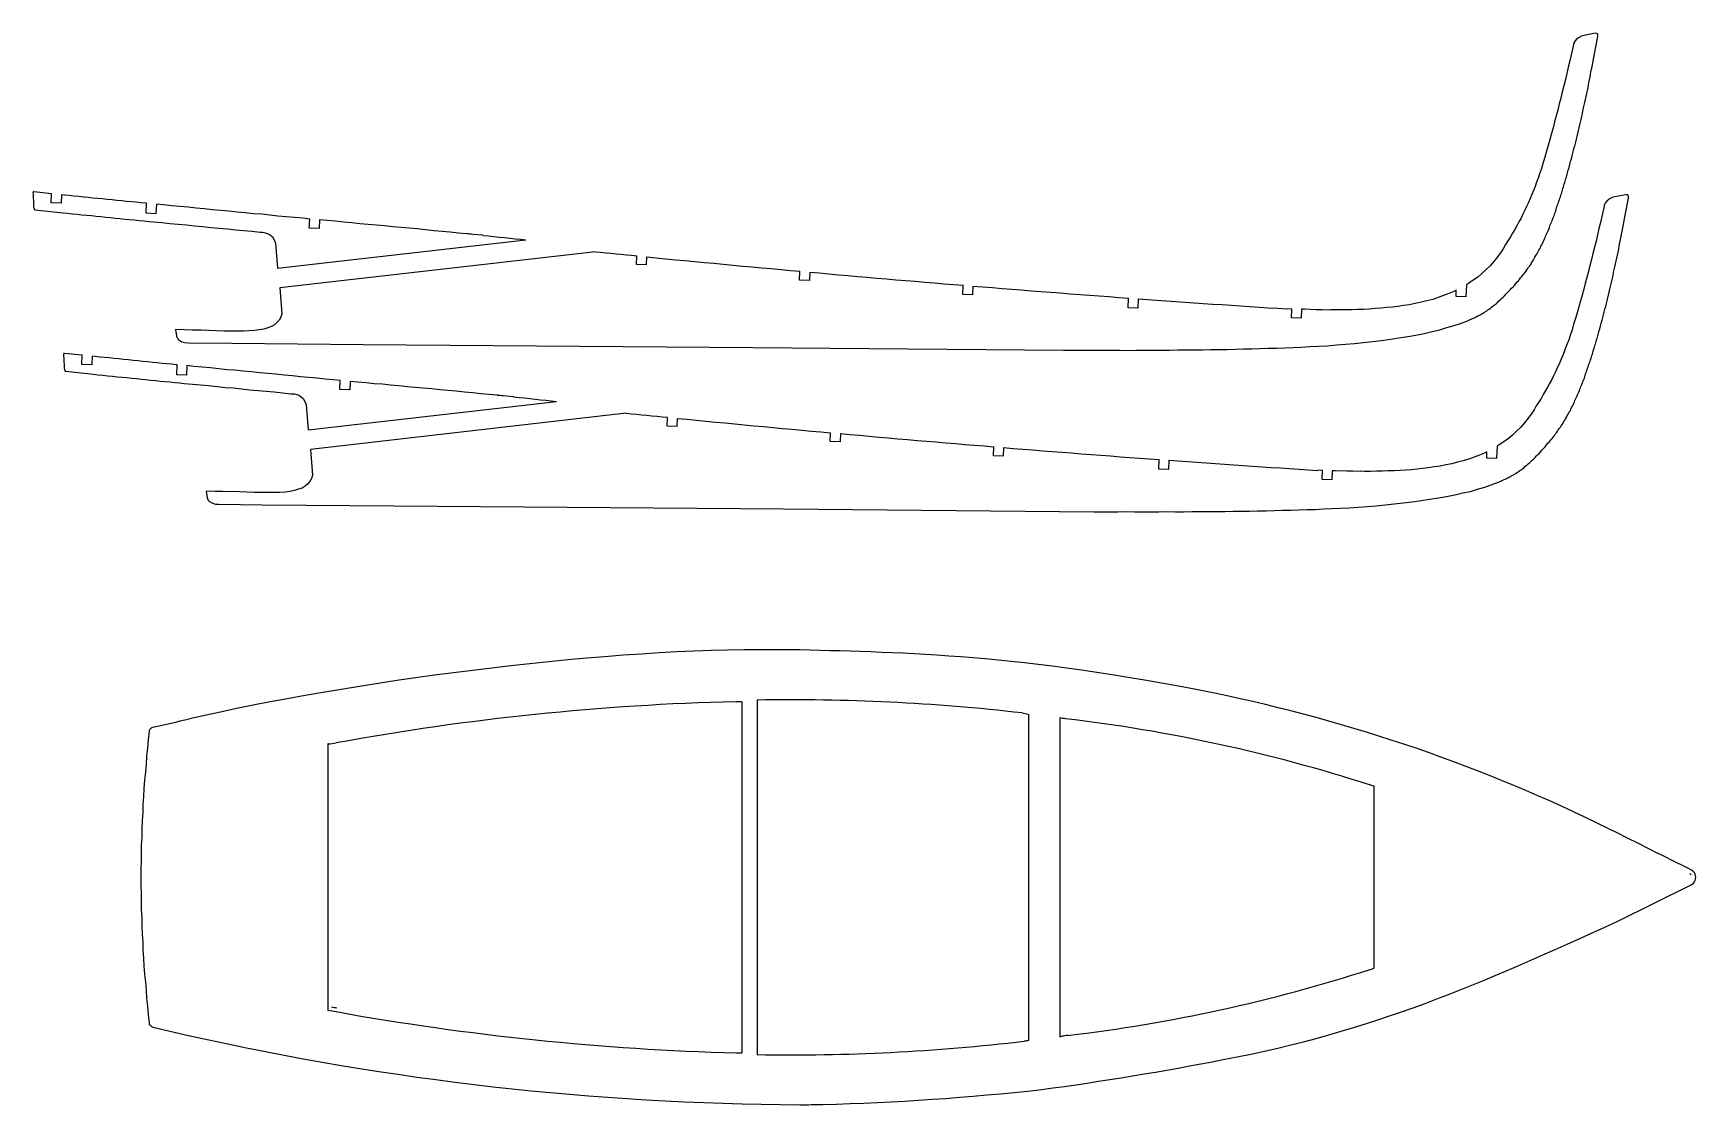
# Model space of a CAD drawing. Header units: inches. Extents: x 0.5 to 20.4, y 0.3 to 13.2.
import ezdxf

# ---------------------------------------------------------------- set-up
doc = ezdxf.new("R2010")
doc.units = ezdxf.units.IN
doc.header["$MEASUREMENT"] = 0

msp = doc.modelspace()

# ---------------------------------------------------------------- linework, layer by layer
for p, q in [((8.96, 5.159), (8.96, 0.951)), ((9.146, 5.179), (9.146, 0.929))]:
    msp.add_line(p, q)
at = {"color": 7, "lineweight": -3, "true_color": 0xffffff}
for points in [[(7.207, 10.549), (3.422, 10.118), (3.447, 9.807), (3.436, 9.767), (3.414, 9.731), (3.389, 9.702), (3.358, 9.676), (3.323, 9.654), (3.278, 9.639), (3.231, 9.624), (3.176, 9.613), (3.118, 9.605), (3.054, 9.601), (2.987, 9.6), (2.912, 9.6), (2.835, 9.6), (2.754, 9.6), (2.481, 9.611), (2.44, 9.609), (2.373, 9.612), (2.282, 9.613), (2.174, 9.617), (2.174, 9.61), (2.176, 9.593), (2.184, 9.543), (2.19, 9.522), (2.203, 9.505), (2.206, 9.498), (2.223, 9.487), (2.249, 9.472), (2.282, 9.461), (2.323, 9.459), (2.846, 9.454), (4.421, 9.439), (9.093, 9.404), (12.817, 9.37), (12.905, 9.37), (13.003, 9.369), (13.1, 9.369), (13.202, 9.371), (13.3, 9.37), (13.397, 9.37), (13.495, 9.369), (13.593, 9.368), (13.694, 9.371), (13.792, 9.37), (13.89, 9.369), (13.988, 9.372), (14.089, 9.371), (14.187, 9.374), (14.285, 9.373), (14.383, 9.373), (14.484, 9.375), (14.582, 9.378), (14.68, 9.377), (14.778, 9.38), (14.879, 9.382), (14.977, 9.385), (15.075, 9.388), (15.173, 9.39), (15.271, 9.393), (15.373, 9.396), (15.471, 9.398), (15.569, 9.404), (15.667, 9.407), (15.772, 9.413), (15.876, 9.418), (15.981, 9.424), (16.09, 9.433), (16.198, 9.442), (16.306, 9.451), (16.415, 9.463), (16.523, 9.476), (16.628, 9.488), (16.737, 9.504), (16.839, 9.52), (16.944, 9.536), (17.043, 9.552), (17.141, 9.572), (17.237, 9.595), (17.329, 9.614), (17.414, 9.641), (17.5, 9.665), (17.578, 9.692), (17.654, 9.719), (17.667, 9.725), (17.678, 9.732), (17.692, 9.738), (17.705, 9.744), (17.719, 9.75), (17.733, 9.756), (17.747, 9.762), (17.76, 9.769), (17.774, 9.775), (17.785, 9.781), (17.798, 9.787), (17.812, 9.793), (17.826, 9.803), (17.84, 9.809), (17.854, 9.819), (17.867, 9.825), (17.878, 9.835), (17.892, 9.844), (17.906, 9.854), (17.92, 9.863), (17.937, 9.873), (17.954, 9.889), (17.972, 9.902), (17.986, 9.914), (18.003, 9.927), (18.021, 9.943), (18.038, 9.96), (18.052, 9.972), (18.07, 9.989), (18.087, 10.005), (18.105, 10.021), (18.119, 10.041), (18.137, 10.057), (18.154, 10.073), (18.172, 10.092), (18.19, 10.112), (18.207, 10.131), (18.225, 10.147), (18.239, 10.17), (18.257, 10.19), (18.271, 10.203), (18.285, 10.219), (18.296, 10.236), (18.31, 10.252), (18.324, 10.268), (18.335, 10.285), (18.346, 10.298), (18.36, 10.314), (18.371, 10.334), (18.382, 10.35), (18.393, 10.367), (18.407, 10.383), (18.418, 10.399), (18.428, 10.416), (18.439, 10.432), (18.45, 10.452), (18.461, 10.468), (18.468, 10.485), (18.479, 10.505), (18.49, 10.521), (18.501, 10.538), (18.508, 10.554), (18.516, 10.571), (18.527, 10.584), (18.534, 10.6), (18.541, 10.617), (18.552, 10.633), (18.56, 10.65), (18.567, 10.67), (18.575, 10.686), (18.582, 10.703), (18.59, 10.719), (18.597, 10.736), (18.604, 10.753), (18.612, 10.769), (18.619, 10.786), (18.627, 10.802), (18.634, 10.822), (18.642, 10.839), (18.649, 10.855), (18.653, 10.872), (18.661, 10.889), (18.668, 10.905), (18.676, 10.922), (18.68, 10.938), (18.687, 10.955), (18.695, 10.972), (18.699, 10.988), (18.706, 11.005), (18.71, 11.022), (18.718, 11.038), (18.722, 11.055), (18.729, 11.071), (18.733, 11.091), (18.741, 11.108), (18.745, 11.125), (18.752, 11.141), (18.756, 11.158), (18.764, 11.175), (18.768, 11.191), (18.775, 11.208), (18.779, 11.225), (18.783, 11.241), (18.791, 11.258), (18.795, 11.274), (18.799, 11.291), (18.803, 11.308), (18.811, 11.328), (18.815, 11.345), (18.819, 11.361), (18.826, 11.378), (18.83, 11.394), (18.834, 11.411), (18.838, 11.428), (18.846, 11.444), (18.85, 11.461), (18.854, 11.478), (18.858, 11.495), (18.862, 11.511), (18.866, 11.528), (18.878, 11.561), (18.886, 11.598), (18.894, 11.631), (18.906, 11.665), (18.914, 11.698), (18.922, 11.731), (18.93, 11.765), (18.938, 11.798), (18.95, 11.832), (18.958, 11.865), (18.966, 11.898), (18.974, 11.932), (18.982, 11.965), (18.99, 12.002), (18.999, 12.035), (19.007, 12.069), (19.015, 12.102), (19.023, 12.136), (19.031, 12.169), (19.039, 12.202), (19.044, 12.239), (19.052, 12.273), (19.061, 12.306), (19.069, 12.34), (19.077, 12.376), (19.082, 12.41), (19.09, 12.447), (19.098, 12.48), (19.106, 12.517), (19.111, 12.554), (19.12, 12.594), (19.128, 12.631), (19.136, 12.671), (19.141, 12.711), (19.15, 12.751), (19.158, 12.791), (19.167, 12.835), (19.175, 12.878), (19.184, 12.922), (19.223, 13.129), (19.224, 13.15), (19.218, 13.16), (19.208, 13.167), (19.191, 13.168), (19.058, 13.143), (19.028, 13.134), (18.993, 13.115), (18.965, 13.093), (18.944, 13.067), (18.933, 13.044), (18.932, 13.034), (18.887, 12.836), (18.867, 12.763), (18.85, 12.686), (18.834, 12.613), (18.814, 12.539), (18.797, 12.466), (18.781, 12.392), (18.761, 12.322), (18.744, 12.248), (18.724, 12.178), (18.705, 12.105), (18.688, 12.035), (18.668, 11.965), (18.649, 11.895), (18.629, 11.825), (18.609, 11.755), (18.589, 11.685), (18.566, 11.618), (18.546, 11.548), (18.523, 11.482), (18.508, 11.432), (18.489, 11.382), (18.47, 11.332), (18.451, 11.285), (18.432, 11.236), (18.413, 11.189), (18.391, 11.139), (18.369, 11.093), (18.347, 11.047), (18.325, 11), (18.302, 10.954), (18.277, 10.908), (18.251, 10.862), (18.226, 10.816), (18.2, 10.773), (18.175, 10.727), (18.146, 10.681), (18.117, 10.638), (18.092, 10.592), (18.063, 10.549), (18.02, 10.49), (17.977, 10.434), (17.931, 10.382), (17.882, 10.334), (17.833, 10.289), (17.784, 10.247), (17.728, 10.209), (17.672, 10.17), (17.647, 10.155), (17.641, 10.009), (17.523, 10.014), (17.526, 10.088), (17.496, 10.073), (17.438, 10.049), (17.373, 10.024), (17.308, 10), (17.243, 9.979), (17.175, 9.962), (17.106, 9.944), (17.035, 9.93), (16.963, 9.916), (16.892, 9.906), (16.824, 9.895), (16.76, 9.888), (16.692, 9.881), (16.621, 9.873), (16.553, 9.869), (16.485, 9.862), (16.414, 9.858), (16.343, 9.858), (16.272, 9.854), (16.202, 9.854), (16.131, 9.853), (16.06, 9.853), (16.026, 9.854), (16.006, 9.852), (15.918, 9.855), (15.847, 9.855), (15.706, 9.861), (15.672, 9.861), (15.667, 9.753), (15.549, 9.758), (15.554, 9.864), (15.495, 9.866)], [(5.664, 10.765), (5.563, 10.773), (5.465, 10.784), (5.368, 10.794), (5.27, 10.802), (5.169, 10.813), (5.072, 10.823), (4.975, 10.831), (4.877, 10.842), (4.776, 10.849), (4.679, 10.86), (4.581, 10.868), (4.484, 10.878), (4.383, 10.886), (4.286, 10.897), (4.188, 10.904), (4.091, 10.915), (3.99, 10.923), (3.898, 10.933), (3.894, 10.83), (3.776, 10.834), (3.781, 10.942), (3.697, 10.952), (3.6, 10.959), (3.499, 10.97), (3.401, 10.977), (3.304, 10.988), (3.207, 10.999), (3.109, 11.006), (3.008, 11.017), (2.911, 11.025), (2.813, 11.036), (2.716, 11.046), (2.615, 11.054), (2.518, 11.065), (2.42, 11.072), (2.323, 11.083), (2.225, 11.094), (2.124, 11.101), (2.027, 11.112), (1.943, 11.121), (1.938, 11.006), (1.82, 11.011), (1.825, 11.131), (1.815, 11.131), (1.758, 11.137), (1.701, 11.143), (1.644, 11.148), (1.586, 11.154), (1.529, 11.16), (1.469, 11.166), (1.412, 11.171), (1.355, 11.177), (1.298, 11.183), (1.24, 11.189), (1.183, 11.194), (1.126, 11.2), (1.069, 11.206), (1.012, 11.212), (0.955, 11.218), (0.898, 11.223), (0.84, 11.229), (0.805, 11.233), (0.8, 11.132), (0.682, 11.137), (0.687, 11.245), (0.475, 11.267), (0.467, 11.268), (0.468, 11.259)], [(7.574, 8.614), (3.79, 8.182), (3.815, 7.872), (3.803, 7.832), (3.781, 7.796), (3.756, 7.766), (3.725, 7.741), (3.69, 7.719), (3.646, 7.704), (3.598, 7.689), (3.543, 7.677), (3.486, 7.67), (3.421, 7.666), (3.354, 7.665), (3.28, 7.665), (3.202, 7.665), (3.121, 7.665), (2.848, 7.676), (2.808, 7.674), (2.74, 7.677), (2.649, 7.678), (2.541, 7.682), (2.541, 7.675), (2.544, 7.658), (2.552, 7.607), (2.558, 7.587), (2.57, 7.569), (2.573, 7.563), (2.59, 7.552), (2.616, 7.537), (2.65, 7.526), (2.69, 7.524), (3.213, 7.519), (4.788, 7.504), (9.46, 7.468), (13.184, 7.435), (13.272, 7.435), (13.37, 7.434), (13.468, 7.433), (13.569, 7.436), (13.667, 7.435), (13.765, 7.435), (13.863, 7.434), (13.96, 7.433), (14.062, 7.436), (14.16, 7.435), (14.257, 7.434), (14.355, 7.437), (14.457, 7.436), (14.555, 7.439), (14.652, 7.438), (14.75, 7.437), (14.851, 7.44), (14.949, 7.443), (15.047, 7.442), (15.145, 7.445), (15.247, 7.447), (15.345, 7.45), (15.443, 7.452), (15.541, 7.455), (15.638, 7.458), (15.74, 7.46), (15.838, 7.463), (15.936, 7.469), (16.034, 7.472), (16.139, 7.477), (16.244, 7.483), (16.348, 7.489), (16.457, 7.498), (16.565, 7.507), (16.674, 7.516), (16.782, 7.528), (16.891, 7.541), (16.996, 7.553), (17.104, 7.569), (17.206, 7.585), (17.311, 7.601), (17.41, 7.617), (17.509, 7.636), (17.604, 7.66), (17.696, 7.679), (17.781, 7.706), (17.867, 7.73), (17.946, 7.757), (18.021, 7.784), (18.035, 7.79), (18.045, 7.796), (18.059, 7.803), (18.073, 7.809), (18.086, 7.815), (18.1, 7.821), (18.114, 7.827), (18.128, 7.833), (18.141, 7.84), (18.152, 7.846), (18.166, 7.852), (18.179, 7.858), (18.193, 7.868), (18.207, 7.874), (18.221, 7.884), (18.235, 7.89), (18.245, 7.899), (18.259, 7.909), (18.273, 7.918), (18.287, 7.928), (18.304, 7.937), (18.322, 7.954), (18.339, 7.966), (18.353, 7.979), (18.37, 7.992), (18.388, 8.008), (18.406, 8.024), (18.42, 8.037), (18.437, 8.053), (18.455, 8.07), (18.472, 8.086), (18.486, 8.105), (18.504, 8.121), (18.522, 8.138), (18.539, 8.157), (18.557, 8.177), (18.575, 8.196), (18.592, 8.212), (18.607, 8.235), (18.624, 8.255), (18.638, 8.268), (18.653, 8.284), (18.663, 8.3), (18.678, 8.317), (18.692, 8.333), (18.703, 8.349), (18.713, 8.363), (18.727, 8.379), (18.738, 8.399), (18.749, 8.415), (18.76, 8.431), (18.774, 8.448), (18.785, 8.464), (18.796, 8.481), (18.807, 8.497), (18.817, 8.517), (18.828, 8.533), (18.836, 8.55), (18.847, 8.57), (18.857, 8.586), (18.868, 8.602), (18.876, 8.619), (18.883, 8.636), (18.894, 8.649), (18.901, 8.665), (18.909, 8.682), (18.919, 8.698), (18.927, 8.715), (18.934, 8.735), (18.942, 8.751), (18.949, 8.768), (18.957, 8.784), (18.964, 8.801), (18.972, 8.817), (18.979, 8.834), (18.987, 8.851), (18.994, 8.867), (19.002, 8.887), (19.009, 8.904), (19.016, 8.92), (19.021, 8.937), (19.028, 8.953), (19.035, 8.97), (19.043, 8.987), (19.047, 9.003), (19.054, 9.02), (19.062, 9.036), (19.066, 9.053), (19.073, 9.07), (19.077, 9.086), (19.085, 9.103), (19.089, 9.12), (19.096, 9.136), (19.101, 9.156), (19.108, 9.173), (19.112, 9.19), (19.119, 9.206), (19.124, 9.223), (19.131, 9.239), (19.135, 9.256), (19.142, 9.273), (19.147, 9.289), (19.151, 9.306), (19.158, 9.323), (19.162, 9.339), (19.166, 9.356), (19.17, 9.373), (19.178, 9.393), (19.182, 9.409), (19.186, 9.426), (19.193, 9.443), (19.197, 9.459), (19.202, 9.476), (19.206, 9.493), (19.213, 9.509), (19.217, 9.526), (19.221, 9.543), (19.225, 9.559), (19.229, 9.576), (19.233, 9.593), (19.245, 9.626), (19.253, 9.663), (19.261, 9.696), (19.273, 9.73), (19.281, 9.763), (19.289, 9.796), (19.297, 9.83), (19.305, 9.863), (19.317, 9.896), (19.325, 9.93), (19.333, 9.963), (19.341, 9.997), (19.349, 10.03), (19.358, 10.067), (19.366, 10.1), (19.374, 10.134), (19.382, 10.167), (19.39, 10.2), (19.398, 10.234), (19.407, 10.267), (19.412, 10.304), (19.42, 10.338), (19.428, 10.371), (19.436, 10.404), (19.444, 10.441), (19.449, 10.475), (19.457, 10.511), (19.465, 10.545), (19.474, 10.582), (19.479, 10.619), (19.487, 10.659), (19.495, 10.695), (19.504, 10.736), (19.509, 10.776), (19.517, 10.816), (19.526, 10.856), (19.534, 10.9), (19.543, 10.943), (19.551, 10.987), (19.59, 11.194), (19.591, 11.215), (19.585, 11.225), (19.575, 11.232), (19.558, 11.233), (19.425, 11.208), (19.395, 11.199), (19.36, 11.18), (19.332, 11.158), (19.311, 11.132), (19.3, 11.109), (19.299, 11.098), (19.254, 10.901), (19.234, 10.828), (19.217, 10.751), (19.201, 10.677), (19.181, 10.604), (19.164, 10.53), (19.148, 10.457), (19.128, 10.387), (19.112, 10.313), (19.092, 10.243), (19.072, 10.17), (19.055, 10.1), (19.036, 10.03), (19.016, 9.96), (18.996, 9.89), (18.976, 9.819), (18.957, 9.749), (18.933, 9.683), (18.914, 9.613), (18.891, 9.546), (18.875, 9.496), (18.856, 9.446), (18.837, 9.397), (18.818, 9.35), (18.799, 9.3), (18.781, 9.254), (18.758, 9.204), (18.736, 9.158), (18.714, 9.112), (18.692, 9.065), (18.67, 9.019), (18.644, 8.973), (18.619, 8.927), (18.593, 8.88), (18.568, 8.838), (18.542, 8.791), (18.513, 8.745), (18.484, 8.703), (18.459, 8.657), (18.43, 8.614), (18.387, 8.555), (18.344, 8.499), (18.298, 8.447), (18.249, 8.399), (18.2, 8.353), (18.151, 8.312), (18.095, 8.273), (18.04, 8.235), (18.015, 8.22), (18.009, 8.073), (17.891, 8.078), (17.894, 8.153), (17.864, 8.138), (17.805, 8.113), (17.74, 8.089), (17.675, 8.065), (17.61, 8.044), (17.542, 8.027), (17.474, 8.009), (17.402, 7.995), (17.331, 7.981), (17.259, 7.971), (17.191, 7.96), (17.127, 7.953), (17.059, 7.945), (16.988, 7.938), (16.92, 7.934), (16.853, 7.927), (16.782, 7.923), (16.711, 7.923), (16.64, 7.919), (16.569, 7.919), (16.498, 7.918), (16.427, 7.918), (16.393, 7.919), (16.373, 7.917), (16.285, 7.92), (16.214, 7.92), (16.073, 7.926), (16.039, 7.925), (16.034, 7.818), (15.917, 7.822), (15.921, 7.929), (15.862, 7.931)], [(0.477, 11.069), (0.478, 11.055), (0.491, 11.053), (0.822, 11.017), (0.879, 11.011), (0.936, 11.006), (0.993, 11), (1.05, 10.994), (1.107, 10.988), (1.164, 10.983), (1.221, 10.977), (1.279, 10.971), (1.336, 10.965), (1.393, 10.96), (1.45, 10.954), (1.507, 10.948), (1.564, 10.942), (1.621, 10.937), (1.678, 10.931), (1.736, 10.925), (1.796, 10.919), (1.853, 10.914), (1.91, 10.908), (2.008, 10.9), (2.105, 10.89), (2.203, 10.882), (2.304, 10.871), (2.401, 10.86), (2.499, 10.853), (2.596, 10.842), (2.693, 10.831), (2.794, 10.824), (2.892, 10.813), (2.989, 10.806), (3.087, 10.795), (3.187, 10.784), (3.214, 10.783), (3.231, 10.782), (3.275, 10.77), (3.308, 10.752), (3.337, 10.727), (3.356, 10.692), (3.368, 10.662), (3.371, 10.651), (3.397, 10.353)], [(3.397, 10.353), (6.371, 10.692)], [(5.854, 10.747), (5.736, 10.758)], [(7.82, 10.489), (7.816, 10.392), (7.698, 10.397), (7.702, 10.501)], [(9.775, 10.306), (9.771, 10.206), (9.653, 10.211), (9.658, 10.317)], [(11.732, 10.139), (11.727, 10.034), (11.609, 10.039), (11.614, 10.149)], [(13.714, 9.987), (13.709, 9.874), (13.591, 9.879), (13.596, 9.995)], [(6.031, 8.83), (5.93, 8.838), (5.833, 8.848), (5.735, 8.859), (5.638, 8.867), (5.537, 8.878), (5.439, 8.888), (5.342, 8.896), (5.244, 8.907), (5.143, 8.914), (5.046, 8.925), (4.949, 8.932), (4.851, 8.943), (4.75, 8.951), (4.653, 8.962), (4.555, 8.969), (4.458, 8.98), (4.357, 8.987), (4.266, 8.997), (4.261, 8.894), (4.143, 8.899), (4.148, 9.007), (4.064, 9.016), (3.967, 9.024), (3.866, 9.035), (3.769, 9.042), (3.671, 9.053), (3.574, 9.064), (3.476, 9.071), (3.375, 9.082), (3.278, 9.09), (3.181, 9.1), (3.083, 9.111), (2.982, 9.119), (2.885, 9.13), (2.787, 9.137), (2.69, 9.148), (2.592, 9.159), (2.491, 9.166), (2.394, 9.177), (2.31, 9.186), (2.306, 9.071), (2.187, 9.076), (2.192, 9.196), (2.182, 9.196), (2.125, 9.202), (2.068, 9.207), (2.011, 9.213), (1.954, 9.219), (1.897, 9.225), (1.836, 9.231), (1.779, 9.236), (1.722, 9.242), (1.665, 9.248), (1.608, 9.254), (1.551, 9.259), (1.493, 9.265), (1.436, 9.271), (1.379, 9.277), (1.322, 9.282), (1.265, 9.288), (1.208, 9.294), (1.172, 9.298), (1.168, 9.197), (1.05, 9.201), (1.054, 9.31), (0.842, 9.332), (0.834, 9.333), (0.835, 9.324)], [(0.845, 9.134), (0.845, 9.12), (0.858, 9.118), (1.189, 9.082), (1.246, 9.076), (1.303, 9.071), (1.36, 9.065), (1.417, 9.059), (1.474, 9.053), (1.532, 9.047), (1.589, 9.042), (1.646, 9.036), (1.703, 9.03), (1.76, 9.025), (1.817, 9.019), (1.874, 9.013), (1.931, 9.007), (1.989, 9.001), (2.046, 8.996), (2.103, 8.99), (2.163, 8.984), (2.22, 8.978), (2.278, 8.973), (2.375, 8.965), (2.473, 8.954), (2.57, 8.947), (2.671, 8.936), (2.768, 8.925), (2.866, 8.918), (2.963, 8.907), (3.061, 8.896), (3.162, 8.889), (3.259, 8.878), (3.357, 8.87), (3.454, 8.86), (3.555, 8.849), (3.582, 8.847), (3.599, 8.847), (3.642, 8.835), (3.675, 8.817), (3.704, 8.792), (3.723, 8.757), (3.735, 8.726), (3.738, 8.716), (3.764, 8.418)], [(6.221, 8.812), (6.103, 8.823)], [(3.764, 8.418), (6.738, 8.757)], [(8.187, 8.554), (8.183, 8.457), (8.065, 8.462), (8.069, 8.565)], [(10.143, 8.371), (10.139, 8.271), (10.021, 8.276), (10.025, 8.382)], [(12.099, 8.204), (12.094, 8.099), (11.977, 8.104), (11.981, 8.214)], [(14.081, 8.051), (14.077, 7.939), (13.959, 7.944), (13.963, 8.06)], [(9.658, 5.781), (9.173, 5.781)], [(8.96, 5.159), (8.889, 5.159), (8.889, 5.159)], [(12.396, 5.011), (12.396, 1.099)], [(1.902, 4.851), (1.883, 4.845), (1.864, 4.826), (1.857, 4.819), (1.857, 4.8), (1.845, 4.704), (1.838, 4.601), (1.825, 4.505), (1.819, 4.409), (1.812, 4.313), (1.8, 4.217), (1.793, 4.12), (1.787, 4.024), (1.78, 3.928), (1.78, 3.832), (1.774, 3.736), (1.768, 3.633), (1.768, 3.537), (1.761, 3.441), (1.761, 3.249), (1.755, 3.153), (1.755, 2.958), (1.761, 2.861), (1.761, 2.669), (1.768, 2.573), (1.768, 2.477), (1.774, 2.374), (1.78, 2.278), (1.78, 2.182), (1.787, 2.086), (1.793, 1.99), (1.8, 1.894), (1.812, 1.797), (1.819, 1.701), (1.825, 1.605), (1.838, 1.509), (1.845, 1.406), (1.857, 1.31), (1.857, 1.291), (1.864, 1.285), (1.883, 1.265), (1.902, 1.259), (2.345, 1.156)], [(12.799, 4.96), (12.774, 4.967), (12.774, 1.144), (12.799, 1.15)], [(4.005, 4.653), (3.998, 4.653), (3.998, 1.458), (4.005, 1.458)], [(16.543, 3.056), (16.543, 4.146), (16.498, 4.159)], [(16.498, 1.951), (16.543, 1.964), (16.543, 3.056)], [(19.462, 2.528), (19.463, 2.528), (20.333, 2.959)], [(8.896, 0.951), (8.96, 0.951)]]:
    msp.add_lwpolyline(points, dxfattribs=at)
for centre, radius, start, end in [((-3954.248, -191.582), 3959.914, 2.93342, 2.93618), ((-2.815, -77.447), 88.619, 84.46289, 84.50996), ((16.692, 110.271), 100.112, 263.78973, 264.08273), ((32.454, 263.207), 253.915, 264.29362, 264.40589), ((32.15, 260.421), 251.114, 264.44001, 264.86124), ((31.521, 253.095), 243.761, 264.88183, 265.31551), ((29.464, 227.577), 218.16, 265.33783, 265.82898), ((27.247, 197.015), 187.518, 265.8615, 266.40696), ((-3953.881, -193.517), 3959.914, 2.93342, 2.93618), ((-2.448, -79.383), 88.619, 84.46289, 84.50996), ((17.059, 108.336), 100.112, 263.78973, 264.08273), ((32.821, 261.272), 253.915, 264.29362, 264.40589), ((32.517, 258.486), 251.114, 264.44001, 264.86124), ((31.889, 251.16), 243.761, 264.88183, 265.31551), ((29.831, 225.642), 218.16, 265.33783, 265.82898), ((27.614, 195.08), 187.518, 265.8615, 266.40696), ((9.645, 5.543), 0.238, 85.7888, 86.7226), ((9.556, -19.031), 24.213, 83.4425, 90.9704), ((10.721, -13.822), 19.477, 63.6829, 78.4293), ((9.641, -25.627), 30.795, 91.4001, 100.372), ((42.024, 183.509), 180.94, 260.55163, 260.57559), ((-265.374, 1158.107), 1183.822, 283.048388, 283.070069), ((-1.013, -91.823), 97.764, 81.85384, 81.87813), ((10.616, -14.074), 19.158, 72.1542, 83.3312), ((-7.787, 93.532), 89.658, 277.55721, 277.61671), ((16.233, 3.256), 0.941, 73.652, 74.3705), ((31828.31, 63620.72), 71126.245, 243.43465191, 243.43554751), ((20.297, 3.056), 0.0523, 33.2618, 55.4554), ((20.299, 3.058), 0.0962, 33.1705, 56.8429), ((20.296, 3.055), 0.101, 303.7009, 33.6741), ((14.216, 12.203), 11.085, 303.4929, 303.6012), ((10.636, 20.114), 19.085, 276.7164, 287.8722), ((-13.412, -129.723), 132.331, 82.39689, 82.43697), ((9.476, 28.611), 27.648, 258.6684, 258.7992), ((9.758, 32.877), 31.938, 259.7895, 268.4539), ((9.824, 34.556), 34.227, 257.3843, 269.7185), ((9.554, 24.775), 23.848, 269.0181, 276.7277), ((20.953, -50.439), 52.243, 99.427, 99.4797), ((19.281, -44.003), 45.616, 98.0822, 98.1688), ((7.391, 38.676), 38.512, 277.7052, 280.991), ((9.069, 32.122), 31.802, 271.555, 276.2915), ((9.662, 18.657), 18.327, 269.9817, 270.8444)]:
    msp.add_arc(centre, radius, start, end, dxfattribs=at)
for points in [[(5.862, 10.746), (5.854, 10.747), (5.851, 10.747), (5.854, 10.747)], [(6.229, 8.811), (6.221, 8.812), (6.218, 8.812), (6.221, 8.812)], [(9.173, 5.781), (7.194, 5.781), (4.263, 5.399), (2.339, 4.952)], [(14.628, 5.26), (12.27, 5.733), (10.917, 5.743), (9.662, 5.78)], [(20.352, 3.139), (20.351, 3.14), (20.351, 3.14), (20.351, 3.14)], [(20.351, 2.97), (20.351, 2.97), (20.351, 2.971), (20.352, 2.971)], [(14.733, 0.87), (16.533, 1.209), (17.806, 1.775), (19.462, 2.528)], [(16.493, 1.95), (16.498, 1.951), (16.498, 1.951), (16.498, 1.951)], [(2.345, 1.156), (2.345, 1.156), (2.345, 1.156), (2.349, 1.155)]]:
    msp.add_open_spline(points, degree=3, dxfattribs=at)

doc.saveas('drawing.dxf')
